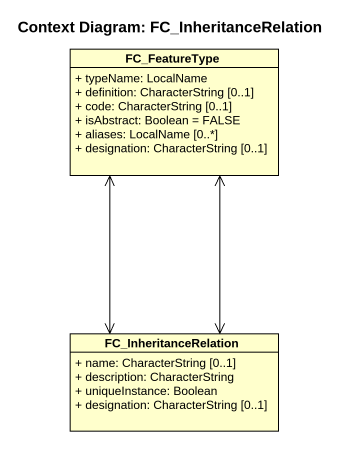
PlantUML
@startuml
title Context Diagram: FC_InheritanceRelation
hide circle
hide empty members
skinparam classAttributeIconSize 0
class FC_FeatureType {
  + typeName: LocalName
  + definition: CharacterString [0..1]
  + code: CharacterString [0..1]
  + isAbstract: Boolean = FALSE
  + aliases: LocalName [0..*]
  + designation: CharacterString [0..1]
}
class FC_InheritanceRelation {
  + name: CharacterString [0..1]
  + description: CharacterString
  + uniqueInstance: Boolean
  + designation: CharacterString [0..1]
}
FC_InheritanceRelation <-up-> FC_FeatureType
FC_InheritanceRelation <-up-> FC_FeatureType
@enduml
